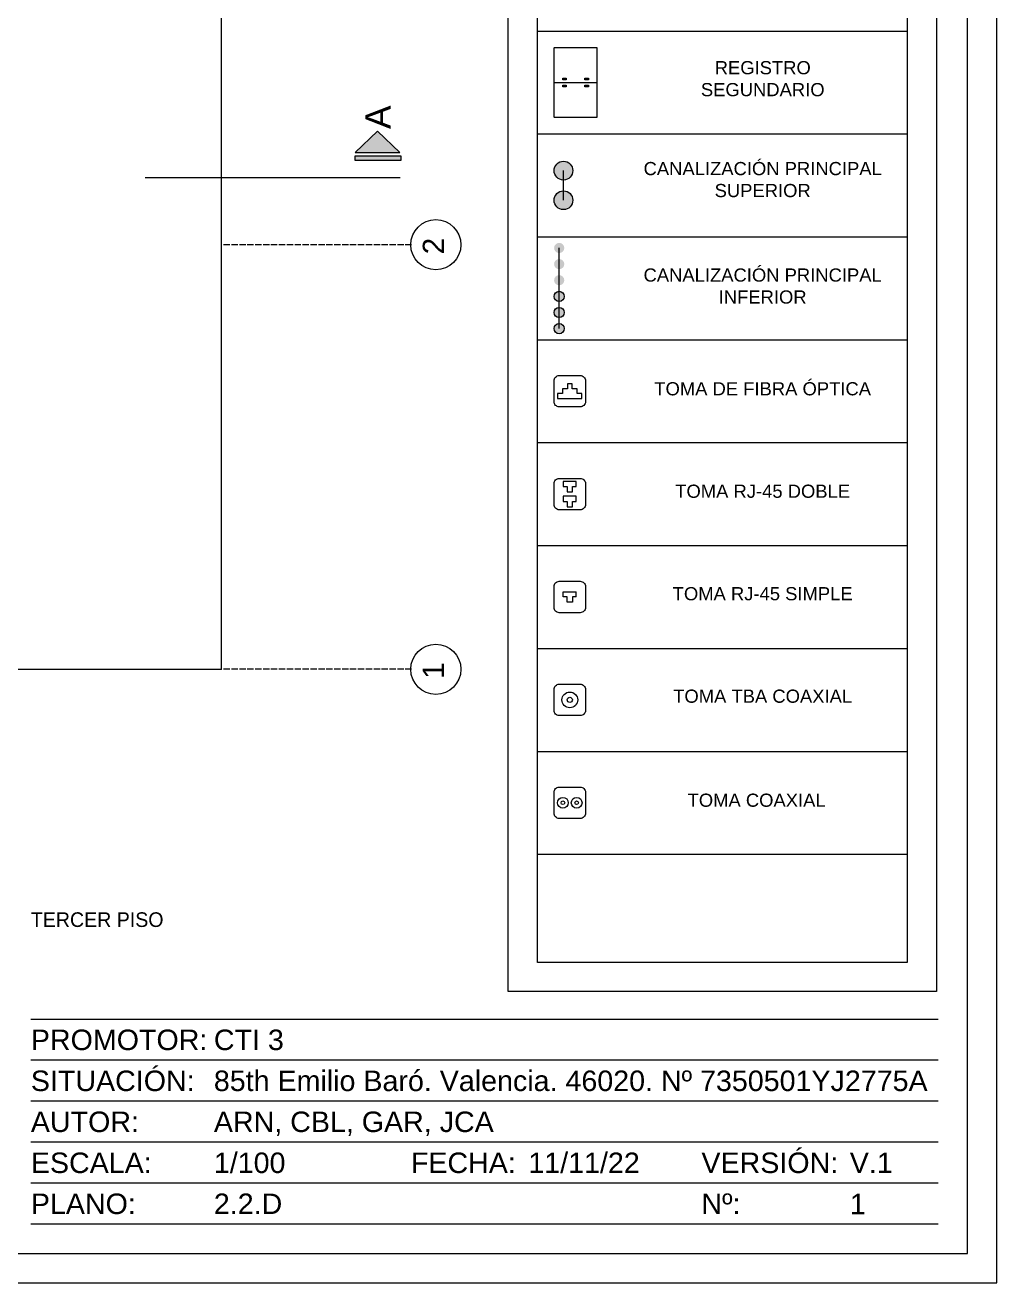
# Model space of a CAD drawing. Header units: metres. Extents: x -2 to 3328848, y -2 to 2725060.
# Drawn here: x 1663157.5 to 1663323.4, y 1363147.3 to 1363362.1 of the extents above; entities that cross this region are included whole.
import ezdxf
from ezdxf.enums import TextEntityAlignment as Align

# ---------------------------------------------------------------- set-up
doc = ezdxf.new("R2018")
doc.units = ezdxf.units.M
doc.linetypes.add('ACAD_ISO02W100', pattern=[15, 12, -3])
doc.linetypes.add('DOT', pattern=[0.25, 0, -0.25])
doc.layers.get('0').update_dxf_attribs({"color": 253, "lineweight": 0})
doc.layers.add('CAJETIN', color=7, linetype='Continuous', lineweight=0, true_color=0x000000)
for name, color, linetype, lineweight in [('COLUMNA', 253, 'Continuous', 0), ('ICT_EXTERNA', 3, 'Continuous', 0), ('ICT_SUPERIOR', 30, 'Continuous', 0), ('ICT_TOMAS', 1, 'Continuous', 0), ('L.COLUMNA', 253, 'Continuous', 0), ('letra', 253, 'DOT', 0)]:
    doc.layers.add(name, color=color, linetype=linetype, lineweight=lineweight)
doc.styles.add('COTA', font='arial.ttf', dxfattribs={"height": 1})
doc.styles.get("Standard").update_dxf_attribs({"font": 'arial.ttf'})

# ---------------------------------------------------------------- blocks, each defined once
blk = doc.blocks.new('D')
at = {"layer": 'COLUMNA', "ltscale": 0.2}
h = blk.add_hatch(color=256, dxfattribs=at)
h.set_gradient(color1=(0, 0, 26), color2=(0, 0, 0), rotation=30, one_color=1)
h.paths.add_polyline_path([(3167.8, 1572.454), (3167.418, 1572.818), (3167.036, 1572.454)])
h.paths.add_polyline_path([(3167.036, 1572.393), (3167.036, 1572.315), (3167.813, 1572.315), (3167.813, 1572.393)])
for p, q in [((3167.418, 1572.818), (3167.036, 1572.454)), ((3167.418, 1572.818), (3167.8, 1572.454)), ((3167.036, 1572.454), (3167.8, 1572.454))]:
    blk.add_line(p, q, dxfattribs=at)
blk.add_lwpolyline([(3167.036, 1572.393), (3167.813, 1572.393), (3167.813, 1572.315), (3167.036, 1572.315)], close=True, dxfattribs=at)
blk = doc.blocks.new('*U96')
for p, q in [((-10, 45), (-165, 45)), ((-10, 38), (-165, 38)), ((-10, 31), (-165, 31)), ((-10, 24), (-165, 24)), ((-10, 17), (-165, 17)), ((-10, 10), (-165, 10))]:
    blk.add_line(p, q)
for points in [[(-594, 0), (0, 0), (0, 420), (-594, 420)], [(-589, 5), (-5, 5), (-5, 415), (-589, 415)]]:
    blk.add_lwpolyline(points, close=True)
for s, p in [('PROMOTOR:', (-165, 41.5)), ('SITUACIÓN:', (-165, 34.5)), ('AUTOR:', (-165, 27.5)), ('ESCALA:', (-165, 20.5)), ('FECHA:', (-100.09, 20.5)), ('VERSIÓN:', (-50.46, 20.5)), ('PLANO:', (-165, 13.5)), ('Nº:', (-50.46, 13.5))]:
    blk.add_text(s, height=3.5).set_placement(p, align=Align.MIDDLE_LEFT)
at = {"lineweight": 30, "flags": 104}
blk.add_attdef('NOMBRE_PROYECTO', text='', height=5, dxfattribs=at).set_placement((-165, 63.27), align=Align.TOP_LEFT)
for tag, p in [('PROMOTOR', (-133.74, 41.5)), ('SITUACION', (-133.74, 34.5)), ('AUTOR', (-133.74, 27.5)), ('1/X', (-133.74, 20.5)), ('XX/XX/XXXX', (-80.02, 20.5)), ('V.X', (-25.12, 20.5)), ('NOMBRE_PLANO', (-133.74, 13.5)), ('X', (-25.12, 13.48))]:
    blk.add_attdef(tag, text='', height=3.5).set_placement(p, align=Align.MIDDLE_LEFT)
blk = doc.blocks.new('Registro secundario')
for p, q in [((3.2, 4), (3.2, 0)), ((2.8, 3.16), (2.96, 3.16)), ((2.8, 3.12), (2.96, 3.12)), ((2.8, 2.96), (2.96, 2.96)), ((2.8, 2.92), (2.96, 2.92)), ((3.44, 3.16), (3.6, 3.16)), ((3.44, 3.12), (3.6, 3.12)), ((3.44, 2.96), (3.6, 2.96)), ((3.44, 2.92), (3.6, 2.92)), ((2.8, 1.08), (2.96, 1.08)), ((2.8, 1.04), (2.96, 1.04)), ((2.8, 0.88), (2.96, 0.88)), ((2.8, 0.84), (2.96, 0.84)), ((3.44, 1.08), (3.6, 1.08)), ((3.44, 1.04), (3.6, 1.04)), ((3.44, 0.88), (3.6, 0.88)), ((3.44, 0.84), (3.6, 0.84))]:
    blk.add_line(p, q)
blk.add_lwpolyline([(0, 4), (6.4, 4, -0.414214), (6.48, 3.92), (6.48, 0.08, -0.414214), (6.4, 0), (0, 0, -0.414214), (-0.08, 0.08), (-0.08, 3.92, -0.414214)], format="xyb", close=True)
for points in [[(2.8, 3.2), (2.96, 3.2), (2.96, 2.88), (2.8, 2.88)], [(3.44, 3.2), (3.6, 3.2), (3.6, 2.88), (3.44, 2.88)], [(2.8, 1.12), (2.96, 1.12), (2.96, 0.8), (2.8, 0.8)], [(3.44, 1.12), (3.6, 1.12), (3.6, 0.8), (3.44, 0.8)]]:
    blk.add_lwpolyline(points, close=True)
for centre, radius in [((2.88, 3.04), 0.0566), ((2.88, 3.04), 0.0324), ((3.52, 3.04), 0.0566), ((3.52, 3.04), 0.0324), ((2.88, 0.96), 0.0566), ((2.88, 0.96), 0.0324), ((3.52, 0.96), 0.0566), ((3.52, 0.96), 0.0324)]:
    blk.add_circle(centre, radius)
blk = doc.blocks.new('Toma TLCA')
blk.add_lwpolyline([(-0.1, 0.15), (0.1, 0.15, -0.414214), (0.15, 0.1), (0.15, -0.1, -0.414214), (0.1, -0.15), (-0.1, -0.15, -0.414214), (-0.15, -0.1), (-0.15, 0.1, -0.414214)], format="xyb", close=True)
for radius in [0.075, 0.025]:
    blk.add_circle((0, 0), radius)
blk = doc.blocks.new('Toma TFN')
for p, q in [((-0.0625, 0.05), (-0.05, 0.05)), ((-0.0625, 0), (-0.0625, 0.05)), ((-0.05, 0), (-0.0625, 0)), ((-0.05, 0.05), (0.05, 0.05)), ((-0.025, 0), (-0.05, 0)), ((-0.025, -0.05), (-0.025, 0)), ((0.025, 0), (0.025, -0.05)), ((0.05, 0), (0.025, 0)), ((0.05, 0.05), (0.0625, 0.05)), ((0.0625, 0), (0.05, 0)), ((0.05, 0), (0.05, 0)), ((0.0625, 0), (0.0625, 0.05)), ((0.025, -0.05), (-0.025, -0.05))]:
    blk.add_line(p, q)
blk.add_lwpolyline([(-0.1, 0.15), (0.1, 0.15, -0.4142136), (0.15, 0.1), (0.15, -0.1, -0.4142136), (0.1, -0.15), (-0.1, -0.15, -0.4142136), (-0.15, -0.1), (-0.15, 0.1, -0.4142136)], format="xyb", close=True)
blk = doc.blocks.new('Toma INTERNET')
blk.add_lwpolyline([(-0.1, 0.15), (0.1, 0.15, -0.414214), (0.15, 0.1), (0.15, -0.1, -0.414214), (0.1, -0.15), (-0.1, -0.15, -0.414214), (-0.15, -0.1), (-0.15, 0.1, -0.414214)], format="xyb", close=True)
for points in [[(0.05, 0.121), (-0.05, 0.121), (-0.063, 0.121), (-0.063, 0.071), (-0.05, 0.071), (-0.025, 0.071), (-0.025, 0.021), (0.025, 0.021), (0.025, 0.071), (0.05, 0.071), (0.05, 0.071), (0.062, 0.071), (0.062, 0.121)], [(0.05, -0.021), (-0.05, -0.021), (-0.063, -0.021), (-0.063, -0.071), (-0.05, -0.071), (-0.025, -0.071), (-0.025, -0.121), (0.025, -0.121), (0.025, -0.071), (0.05, -0.071), (0.05, -0.071), (0.062, -0.071), (0.062, -0.021)]]:
    blk.add_lwpolyline(points, close=True)
blk = doc.blocks.new('Toma FIBRA')
blk.add_lwpolyline([(-0.1, 0.15), (0.1, 0.15, -0.414214), (0.15, 0.1), (0.15, -0.1, -0.414214), (0.1, -0.15), (-0.1, -0.15, -0.414214), (-0.15, -0.1), (-0.15, 0.1, -0.414214)], format="xyb", close=True)
blk.add_lwpolyline([(-0.023, 0.023), (-0.07, 0.023), (-0.07, -0.023), (-0.117, -0.023), (-0.117, -0.07), (0.117, -0.07), (0.117, -0.023), (0.07, -0.023), (0.07, 0.023), (0.023, 0.023), (0.023, 0.07), (-0.023, 0.07)], close=True)
blk = doc.blocks.new('TOMA TV')
blk.add_lwpolyline([(-0.1, 0.15), (0.1, 0.15, -0.414214), (0.15, 0.1), (0.15, -0.1, -0.414214), (0.1, -0.15), (-0.1, -0.15, -0.414214), (-0.15, -0.1), (-0.15, 0.1, -0.414214)], format="xyb", close=True)
for centre, radius in [((-0.066, 0), 0.0515), ((-0.066, 0), 0.0172), ((0.066, 0), 0.0515), ((0.066, 0), 0.0172)]:
    blk.add_circle(centre, radius)

msp = doc.modelspace()

# ---------------------------------------------------------------- hatches: boundary and pattern name
at = {"layer": 'ICT_EXTERNA', "ltscale": 0.015}
h = msp.add_hatch(color=256, dxfattribs=at)
h.dxf.hatch_style = 1
h.paths.add_polyline_path([(1663248.694, 1363311.164, 1), (1663248.694, 1363309.423, 1)])
h.paths.add_polyline_path([(1663248.694, 1363313.919, 1), (1663248.694, 1363312.178, 1)])
h.paths.add_polyline_path([(1663248.694, 1363314.933, 1), (1663248.694, 1363316.674, 1)])
h.paths.add_polyline_path([(1663248.694, 1363319.429, 1), (1663248.694, 1363317.688, 1)])
h.paths.add_polyline_path([(1663248.694, 1363320.443, 1), (1663248.694, 1363322.184, 1)])
h.paths.add_polyline_path([(1663248.694, 1363323.197, 1), (1663248.694, 1363324.939, 1)])
at = {"layer": 'ICT_SUPERIOR'}
h = msp.add_hatch(color=256, dxfattribs=at)
h.dxf.hatch_style = 1
h.paths.add_polyline_path([(1663251.024, 1363337.277, 1), (1663247.823, 1363337.277, 1)])
h.paths.add_polyline_path([(1663251.024, 1363332.213, 1), (1663247.823, 1363332.213, 1)])

# ---------------------------------------------------------------- linework, layer by layer
at = {"ltscale": 0.02}
msp.add_line((1663191.022, 1363252.12), (1663191.022, 1363472.12), dxfattribs=at)
msp.add_lwpolyline([(1663191.022, 1363252.12), (1663191.022, 1363472.12), (1662791.022, 1363472.12), (1662791.022, 1363252.12)], close=True)
at = {"ltscale": 0.2}
for centre in [(1663227.618, 1363324.62), (1663227.618, 1363252.12)]:
    msp.add_circle(centre, 4.285, dxfattribs=at)
at = {"layer": 'CAJETIN'}
for p, q in [((1663244.981, 1363361.111), (1663308.151, 1363361.111)), ((1663244.981, 1363343.539), (1663308.151, 1363343.539)), ((1663244.981, 1363325.967), (1663308.151, 1363325.967)), ((1663244.981, 1363308.395), (1663308.151, 1363308.395)), ((1663244.981, 1363290.823), (1663308.151, 1363290.823)), ((1663244.981, 1363273.251), (1663308.151, 1363273.251)), ((1663244.981, 1363255.679), (1663308.151, 1363255.679)), ((1663244.981, 1363238.107), (1663308.151, 1363238.107)), ((1663244.981, 1363220.535), (1663308.151, 1363220.535))]:
    msp.add_line(p, q, dxfattribs=at)
at = {"layer": 'CAJETIN', "linetype": 'Continuous'}
for points in [[(1662729.448, 1363147.34), (1663323.448, 1363147.34), (1663323.448, 1363567.34), (1662729.448, 1363567.34)], [(1662734.448, 1363152.34), (1663318.448, 1363152.34), (1663318.448, 1363562.34), (1662734.448, 1363562.34)]]:
    msp.add_lwpolyline(points, close=True, dxfattribs=at)
at = {"layer": 'CAJETIN'}
for points in [[(1663239.981, 1363383.683), (1663313.151, 1363383.683), (1663313.151, 1363197.071), (1663239.981, 1363197.071)], [(1663244.981, 1363378.683), (1663308.151, 1363378.683), (1663308.151, 1363202.071), (1663244.981, 1363202.071)]]:
    msp.add_lwpolyline(points, close=True, dxfattribs=at)
at = {"layer": 'COLUMNA', "ltscale": 0.2}
msp.add_line((1663177.988, 1363336.12), (1663221.53, 1363336.12), dxfattribs=at)
at = {"layer": 'ICT_EXTERNA', "ltscale": 0.015}
msp.add_line((1663248.694, 1363310.294), (1663248.694, 1363324.068), dxfattribs=at)
for centre in [(1663248.694, 1363315.803), (1663248.694, 1363315.803), (1663248.694, 1363313.048), (1663248.694, 1363313.048), (1663248.694, 1363310.294)]:
    msp.add_circle(centre, 0.871, dxfattribs=at)
at = {"layer": 'ICT_SUPERIOR'}
msp.add_line((1663249.424, 1363332.213), (1663249.424, 1363337.292), dxfattribs=at)
at = {"layer": 'ICT_SUPERIOR', "ltscale": 0.015}
for centre in [(1663249.424, 1363337.277), (1663249.424, 1363332.213)]:
    msp.add_circle(centre, 1.601, dxfattribs=at)
at = {"layer": 'L.COLUMNA', "linetype": 'ACAD_ISO02W100', "ltscale": 0.09}
for p, q in [((1663223.491, 1363324.62), (1663191.022, 1363324.62)), ((1663223.491, 1363252.12), (1663191.022, 1363252.12))]:
    msp.add_line(p, q, dxfattribs=at)

# ---------------------------------------------------------------- block references
at = {"layer": 'CAJETIN'}
ref = msp.add_blockref('*U96', (1663323.448, 1363147.34), dxfattribs=at)
lines = msp.add_mtext('TERCER PISO', dxfattribs={"layer": '0', "insert": (1663158.448, 1363210.615), "char_height": 2.5, "attachment_point": 1})
ref.add_attrib('NOMBRE_PROYECTO', '', (1663158.448, 1363210.615), dxfattribs={"flags": 104}).embed_mtext(lines)
ref.add_attrib('PROMOTOR', 'CTI 3', dxfattribs={"layer": '0', "height": 3.5}).set_placement((1663189.708, 1363188.84), align=Align.MIDDLE_LEFT)
ref.add_attrib('SITUACION', '85th Emilio Baró. Valencia. 46020. Nº 7350501YJ2775A', dxfattribs={"layer": '0', "height": 3.5}).set_placement((1663189.708, 1363181.84), align=Align.MIDDLE_LEFT)
ref.add_attrib('AUTOR', 'ARN, CBL, GAR, JCA', dxfattribs={"layer": '0', "height": 3.5}).set_placement((1663189.708, 1363174.84), align=Align.MIDDLE_LEFT)
ref.add_attrib('1/X', '1/100', dxfattribs={"layer": '0', "height": 3.5}).set_placement((1663189.708, 1363167.84), align=Align.MIDDLE_LEFT)
ref.add_attrib('NOMBRE_PLANO', '2.2.D', dxfattribs={"layer": '0', "height": 3.5}).set_placement((1663189.708, 1363160.84), align=Align.MIDDLE_LEFT)
ref.add_attrib('XX/XX/XXXX', '11/11/22', dxfattribs={"layer": '0', "height": 3.5}).set_placement((1663243.423, 1363167.84), align=Align.MIDDLE_LEFT)
ref.add_attrib('V.X', 'V.1', dxfattribs={"layer": '0', "height": 3.5}).set_placement((1663298.329, 1363167.84), align=Align.MIDDLE_LEFT)
ref.add_attrib('X', '1', dxfattribs={"layer": '0', "height": 3.5}).set_placement((1663298.329, 1363160.817), align=Align.MIDDLE_LEFT)
at = {"layer": 'COLUMNA', "ltscale": 0.2, "xscale": 10, "yscale": 10, "zscale": 10}
msp.add_blockref('D', (1631543.502, 1347615.852), dxfattribs=at)
msp.add_blockref('D', (1631543.502, 1347615.852), dxfattribs=at)
at = {"layer": 'ICT_EXTERNA', "xscale": 1.829845896884216, "yscale": 1.829845896884216, "zscale": 1.829845896884216, "rotation": 90}
msp.add_blockref('Registro secundario', (1663255.143, 1363346.469), dxfattribs=at)
at = {"layer": 'ICT_TOMAS'}
for name, p, xscale, yscale, zscale in [('Toma FIBRA', (1663250.5, 1363299.609), 17.84329748914399, 17.84329748914399, 17.84329748914399), ('Toma INTERNET', (1663250.506, 1363282.037), 17.88188335951641, 17.88188335951641, 17.88188335951641), ('Toma TFN', (1663250.502, 1363264.465), 17.85663777392733, 17.85663777392733, 17.85663777392733), ('Toma TLCA', (1663250.507, 1363246.893), 17.89383141784819, 17.89383141784819, 17.89383141784819), ('TOMA TV', (1663250.5, 1363229.321), 17.84178858404148, 17.84178858404148, 17.84178858404148)]:
    msp.add_blockref(name, p, dxfattribs=dict(at, xscale=xscale, yscale=yscale, zscale=zscale))

# ---------------------------------------------------------------- texts
at = {"layer": 'CAJETIN', "ltscale": 0.015, "char_height": 2.25, "attachment_point": 1, "style": 'COTA'}
for s, insert in [('\\pxqc;REGISTRO\\PSEGUNDARIO', (1663257.823, 1363355.984)), ('\\pxqc;CANALIZACIÓN PRINCIPAL SUPERIOR', (1663257.814, 1363338.753)), ('\\pxqc;CANALIZACIÓN PRINCIPAL INFERIOR', (1663257.808, 1363320.571)), ('\\pxqc;TOMA DE FIBRA ÓPTICA', (1663257.809, 1363301.152)), ('\\pxqc;TOMA RJ-45 DOBLE', (1663257.809, 1363283.652)), ('\\pxqc;TOMA RJ-45 SIMPLE', (1663257.809, 1363266.152)), ('\\pxqc;TOMA TBA COAXIAL', (1663257.809, 1363248.652)), ('TOMA COAXIAL', (1663270.626, 1363230.887))]:
    msp.add_mtext_dynamic_manual_height_columns(s, width=51.2738, gutter_width=4, heights=[7.577], dxfattribs=dict(at, insert=insert))
at = {"layer": 'COLUMNA', "ltscale": 0.2}
msp.add_text('A', height=4.315, rotation=90, dxfattribs=at).set_placement((1663219.885, 1363344.382))
msp.add_text('A', height=4.315, rotation=90, dxfattribs=at).set_placement((1663219.885, 1363344.382))
at = {"layer": 'letra', "linetype": 'ACAD_ISO02W100', "ltscale": 0.009}
for s, p in [('2', (1663229.033, 1363322.981)), ('1', (1663229.033, 1363250.481))]:
    msp.add_text(s, height=3.64, rotation=90, dxfattribs=at).set_placement(p)

doc.saveas('drawing.dxf')
